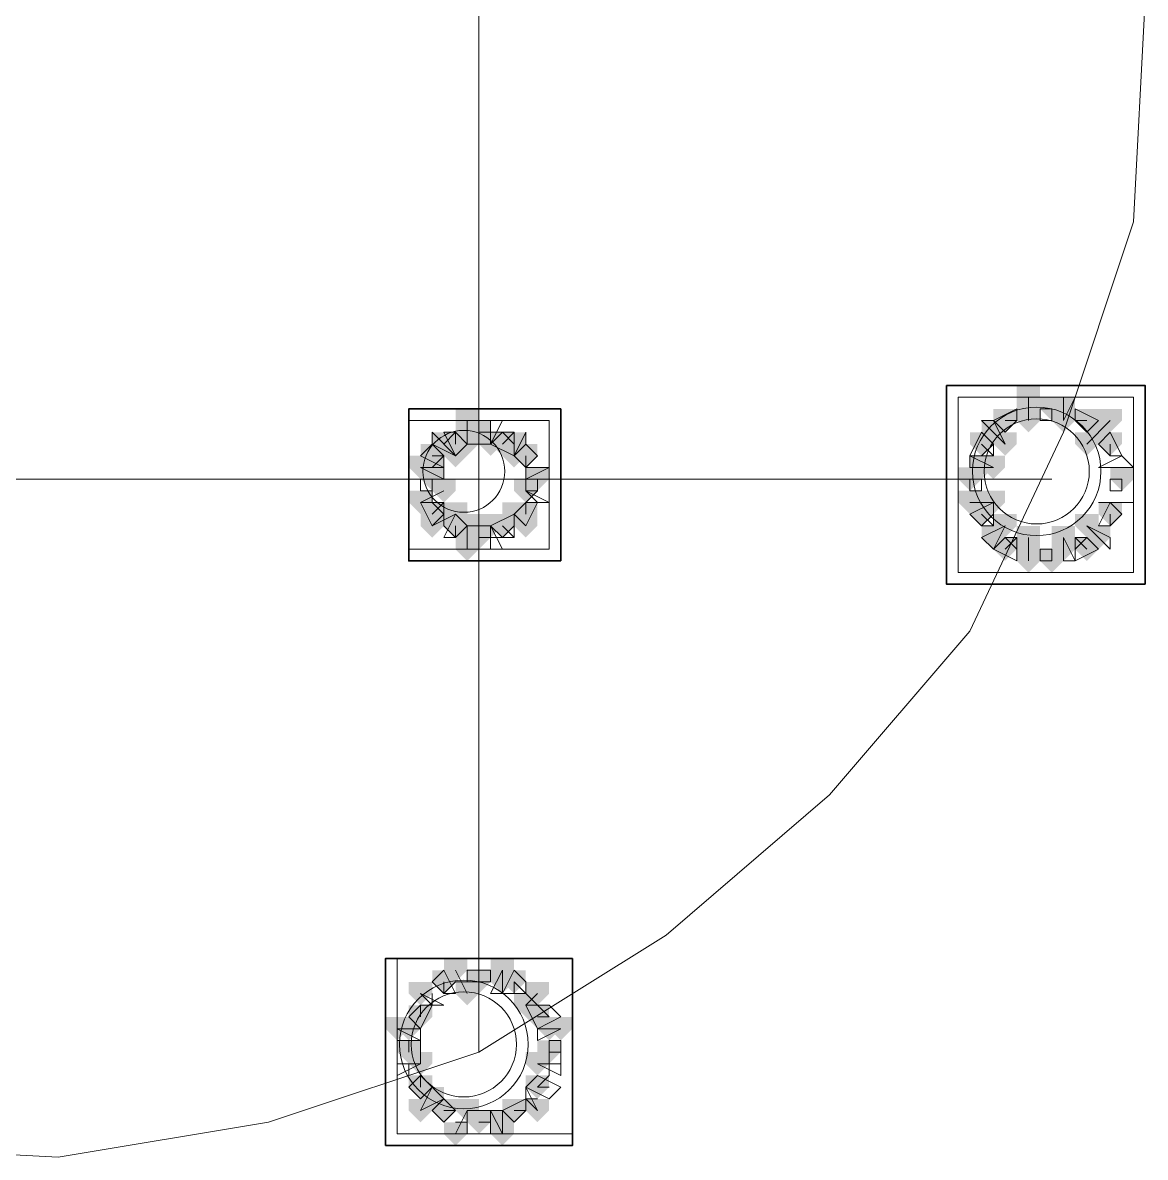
# Model space of a CAD drawing. Header units: millimetres. Extents: x 2315 to 4619, y 1334 to 1897.
# Drawn here: x 3430.14 to 3436.01, y 1548.66 to 1554.59 of the extents above; entities that cross this region are included whole.
import ezdxf

# ---------------------------------------------------------------- set-up
doc = ezdxf.new("R2010")
doc.units = ezdxf.units.MM
for name, color, linetype, true_color in [('PDF_10', 7, 'Continuous', 0x00b85c), ('PDF_AXIS', 7, 'Continuous', 0x00b85c), ('PDF_柱构件', 7, 'Continuous', 0x00b85c), ('PDF_转运站初步方案', 7, 'Continuous', 0x00b85c)]:
    doc.layers.add(name, color=color, linetype=linetype, true_color=true_color)
doc.layers.add('PDF_中心线层', color=1, linetype='Continuous')
doc.layers.add('PDF_粗实线层', color=7, linetype='Continuous')

msp = doc.modelspace()

# ---------------------------------------------------------------- hatches: boundary and pattern name
at = {"layer": 'PDF_10', "transparency": 33554559}
for points in [[(3435.5174, 1552.6298), (3435.4563, 1552.6298), (3435.4563, 1552.5687), (3435.5174, 1552.5076), (3435.5785, 1552.5687), (3435.5785, 1552.6298)], [(3435.5174, 1552.6298), (3435.4563, 1552.6298), (3435.4563, 1552.5687), (3435.5174, 1552.5076), (3435.5785, 1552.5687), (3435.5785, 1552.6298)], [(3435.2731, 1552.5687), (3435.212, 1552.5687), (3435.212, 1552.5076), (3435.2731, 1552.4466), (3435.3341, 1552.5076), (3435.3341, 1552.5687)], [(3435.2731, 1552.5687), (3435.212, 1552.5687), (3435.212, 1552.5076), (3435.2731, 1552.4466), (3435.3341, 1552.5076), (3435.3341, 1552.5687)], [(3435.7006, 1552.5687), (3435.6395, 1552.5687), (3435.6395, 1552.5076), (3435.7006, 1552.4466), (3435.7617, 1552.5076), (3435.7617, 1552.5687)], [(3435.7006, 1552.5687), (3435.6395, 1552.5687), (3435.6395, 1552.5076), (3435.7006, 1552.4466), (3435.7617, 1552.5076), (3435.7617, 1552.5687)], [(3432.5244, 1552.5076), (3432.4633, 1552.5076), (3432.4633, 1552.4466), (3432.5244, 1552.3855), (3432.5855, 1552.4466), (3432.5855, 1552.5076)], [(3432.5244, 1552.5076), (3432.4633, 1552.5076), (3432.4633, 1552.4466), (3432.5244, 1552.3855), (3432.5855, 1552.4466), (3432.5855, 1552.5076)], [(3432.5244, 1552.5076), (3432.4633, 1552.5076), (3432.4633, 1552.4466), (3432.5244, 1552.3855), (3432.5855, 1552.4466), (3432.5855, 1552.5076)], [(3432.4022, 1552.4466), (3432.3412, 1552.4466), (3432.3412, 1552.3855), (3432.4022, 1552.3244), (3432.4633, 1552.3855), (3432.4633, 1552.4466)], [(3432.4022, 1552.4466), (3432.3412, 1552.4466), (3432.3412, 1552.3855), (3432.4022, 1552.3244), (3432.4633, 1552.3855), (3432.4633, 1552.4466)], [(3432.6466, 1552.4466), (3432.5855, 1552.4466), (3432.5855, 1552.3855), (3432.6466, 1552.3244), (3432.7076, 1552.3855), (3432.7076, 1552.4466)], [(3432.6466, 1552.4466), (3432.5855, 1552.4466), (3432.5855, 1552.3855), (3432.6466, 1552.3244), (3432.7076, 1552.3855), (3432.7076, 1552.4466)], [(3435.1509, 1552.4466), (3435.0898, 1552.4466), (3435.0898, 1552.3855), (3435.1509, 1552.3244), (3435.212, 1552.3855), (3435.212, 1552.4466)], [(3435.1509, 1552.4466), (3435.0898, 1552.4466), (3435.0898, 1552.3855), (3435.1509, 1552.3244), (3435.212, 1552.3855), (3435.212, 1552.4466)], [(3435.8228, 1552.4466), (3435.7617, 1552.4466), (3435.7617, 1552.3855), (3435.8228, 1552.3244), (3435.8839, 1552.3855), (3435.8839, 1552.4466)], [(3435.8228, 1552.4466), (3435.7617, 1552.4466), (3435.7617, 1552.3855), (3435.8228, 1552.3244), (3435.8839, 1552.3855), (3435.8839, 1552.4466)], [(3432.2801, 1552.3855), (3432.219, 1552.3855), (3432.219, 1552.3244), (3432.2801, 1552.2633), (3432.3412, 1552.3244), (3432.3412, 1552.3855)], [(3432.2801, 1552.3855), (3432.219, 1552.3855), (3432.219, 1552.3244), (3432.2801, 1552.2633), (3432.3412, 1552.3244), (3432.3412, 1552.3855)], [(3432.7687, 1552.3855), (3432.7076, 1552.3855), (3432.7076, 1552.3244), (3432.7687, 1552.2633), (3432.8298, 1552.3244), (3432.8298, 1552.3855)], [(3432.7687, 1552.3855), (3432.7076, 1552.3855), (3432.7076, 1552.3244), (3432.7687, 1552.2633), (3432.8298, 1552.3244), (3432.8298, 1552.3855)], [(3432.7687, 1552.3855), (3432.7076, 1552.3855), (3432.7076, 1552.3244), (3432.7687, 1552.2633), (3432.8298, 1552.3244), (3432.8298, 1552.3855)], [(3432.2801, 1552.2633), (3432.219, 1552.2633), (3432.219, 1552.2022), (3432.2801, 1552.1412), (3432.3412, 1552.2022), (3432.3412, 1552.2633)], [(3432.2801, 1552.2633), (3432.219, 1552.2633), (3432.219, 1552.2022), (3432.2801, 1552.1412), (3432.3412, 1552.2022), (3432.3412, 1552.2633)], [(3432.8298, 1552.2633), (3432.7687, 1552.2633), (3432.7687, 1552.2022), (3432.8298, 1552.1412), (3432.8909, 1552.2022), (3432.8909, 1552.2633)], [(3432.8298, 1552.2633), (3432.7687, 1552.2633), (3432.7687, 1552.2022), (3432.8298, 1552.1412), (3432.8909, 1552.2022), (3432.8909, 1552.2633)], [(3435.0898, 1552.2633), (3435.0287, 1552.2633), (3435.0287, 1552.2022), (3435.0898, 1552.1412), (3435.1509, 1552.2022), (3435.1509, 1552.2633)], [(3435.0898, 1552.2633), (3435.0287, 1552.2633), (3435.0287, 1552.2022), (3435.0898, 1552.1412), (3435.1509, 1552.2022), (3435.1509, 1552.2633)], [(3435.8839, 1552.2633), (3435.8228, 1552.2633), (3435.8228, 1552.2022), (3435.8839, 1552.1412), (3435.9449, 1552.2022), (3435.9449, 1552.2633)], [(3435.8839, 1552.2633), (3435.8228, 1552.2633), (3435.8228, 1552.2022), (3435.8839, 1552.1412), (3435.9449, 1552.2022), (3435.9449, 1552.2633)], [(3432.2801, 1552.0801), (3432.219, 1552.0801), (3432.219, 1552.019), (3432.2801, 1551.9579), (3432.3412, 1552.019), (3432.3412, 1552.0801)], [(3432.2801, 1552.0801), (3432.219, 1552.0801), (3432.219, 1552.019), (3432.2801, 1551.9579), (3432.3412, 1552.019), (3432.3412, 1552.0801)], [(3432.7687, 1552.0801), (3432.7076, 1552.0801), (3432.7076, 1552.019), (3432.7687, 1551.9579), (3432.8298, 1552.019), (3432.8298, 1552.0801)], [(3432.7687, 1552.0801), (3432.7076, 1552.0801), (3432.7076, 1552.019), (3432.7687, 1551.9579), (3432.8298, 1552.019), (3432.8298, 1552.0801)], [(3435.1509, 1552.0801), (3435.0898, 1552.0801), (3435.0898, 1552.019), (3435.1509, 1551.9579), (3435.212, 1552.019), (3435.212, 1552.0801)], [(3435.1509, 1552.0801), (3435.0898, 1552.0801), (3435.0898, 1552.019), (3435.1509, 1551.9579), (3435.212, 1552.019), (3435.212, 1552.0801)], [(3435.8228, 1552.0801), (3435.7617, 1552.0801), (3435.7617, 1552.019), (3435.8228, 1551.9579), (3435.8839, 1552.019), (3435.8839, 1552.0801)], [(3435.8228, 1552.0801), (3435.7617, 1552.0801), (3435.7617, 1552.019), (3435.8228, 1551.9579), (3435.8839, 1552.019), (3435.8839, 1552.0801)], [(3432.4022, 1552.019), (3432.3412, 1552.019), (3432.3412, 1551.9579), (3432.4022, 1551.8968), (3432.4633, 1551.9579), (3432.4633, 1552.019)], [(3432.4022, 1552.019), (3432.3412, 1552.019), (3432.3412, 1551.9579), (3432.4022, 1551.8968), (3432.4633, 1551.9579), (3432.4633, 1552.019)], [(3432.6466, 1552.019), (3432.5855, 1552.019), (3432.5855, 1551.9579), (3432.6466, 1551.8968), (3432.7076, 1551.9579), (3432.7076, 1552.019)], [(3432.6466, 1552.019), (3432.5855, 1552.019), (3432.5855, 1551.9579), (3432.6466, 1551.8968), (3432.7076, 1551.9579), (3432.7076, 1552.019)], [(3432.5244, 1551.9579), (3432.4633, 1551.9579), (3432.4633, 1551.8968), (3432.5244, 1551.8357), (3432.5855, 1551.8968), (3432.5855, 1551.9579)], [(3432.5244, 1551.9579), (3432.4633, 1551.9579), (3432.4633, 1551.8968), (3432.5244, 1551.8357), (3432.5855, 1551.8968), (3432.5855, 1551.9579)], [(3432.5244, 1551.9579), (3432.4633, 1551.9579), (3432.4633, 1551.8968), (3432.5244, 1551.8357), (3432.5855, 1551.8968), (3432.5855, 1551.9579)], [(3435.2731, 1551.8968), (3435.212, 1551.8968), (3435.212, 1551.8357), (3435.2731, 1551.7747), (3435.3341, 1551.8357), (3435.3341, 1551.8968)], [(3435.2731, 1551.8968), (3435.212, 1551.8968), (3435.212, 1551.8357), (3435.2731, 1551.7747), (3435.3341, 1551.8357), (3435.3341, 1551.8968)], [(3435.7006, 1551.8968), (3435.6395, 1551.8968), (3435.6395, 1551.8357), (3435.7006, 1551.7747), (3435.7617, 1551.8357), (3435.7617, 1551.8968)], [(3435.7006, 1551.8968), (3435.6395, 1551.8968), (3435.6395, 1551.8357), (3435.7006, 1551.7747), (3435.7617, 1551.8357), (3435.7617, 1551.8968)], [(3435.5174, 1551.8357), (3435.4563, 1551.8357), (3435.4563, 1551.7747), (3435.5174, 1551.7136), (3435.5785, 1551.7747), (3435.5785, 1551.8357)], [(3435.5174, 1551.8357), (3435.4563, 1551.8357), (3435.4563, 1551.7747), (3435.5174, 1551.7136), (3435.5785, 1551.7747), (3435.5785, 1551.8357)], [(3432.3412, 1549.6368), (3432.2801, 1549.6368), (3432.2801, 1549.5757), (3432.3412, 1549.5147), (3432.4022, 1549.5757), (3432.4022, 1549.6368)], [(3432.3412, 1549.6368), (3432.2801, 1549.6368), (3432.2801, 1549.5757), (3432.3412, 1549.5147), (3432.4022, 1549.5757), (3432.4022, 1549.6368)], [(3432.5244, 1549.6368), (3432.4633, 1549.6368), (3432.4633, 1549.5757), (3432.5244, 1549.5147), (3432.5855, 1549.5757), (3432.5855, 1549.6368)], [(3432.5244, 1549.6368), (3432.4633, 1549.6368), (3432.4633, 1549.5757), (3432.5244, 1549.5147), (3432.5855, 1549.5757), (3432.5855, 1549.6368)], [(3432.7076, 1549.6368), (3432.6466, 1549.6368), (3432.6466, 1549.5757), (3432.7076, 1549.5147), (3432.7687, 1549.5757), (3432.7687, 1549.6368)], [(3432.7076, 1549.6368), (3432.6466, 1549.6368), (3432.6466, 1549.5757), (3432.7076, 1549.5147), (3432.7687, 1549.5757), (3432.7687, 1549.6368)], [(3432.219, 1549.4536), (3432.1579, 1549.4536), (3432.1579, 1549.3925), (3432.219, 1549.3314), (3432.2801, 1549.3925), (3432.2801, 1549.4536)], [(3432.219, 1549.4536), (3432.1579, 1549.4536), (3432.1579, 1549.3925), (3432.219, 1549.3314), (3432.2801, 1549.3925), (3432.2801, 1549.4536)], [(3432.219, 1549.4536), (3432.1579, 1549.4536), (3432.1579, 1549.3925), (3432.219, 1549.3314), (3432.2801, 1549.3925), (3432.2801, 1549.4536)], [(3432.8298, 1549.4536), (3432.7687, 1549.4536), (3432.7687, 1549.3925), (3432.8298, 1549.3314), (3432.8909, 1549.3925), (3432.8909, 1549.4536)], [(3432.8298, 1549.4536), (3432.7687, 1549.4536), (3432.7687, 1549.3925), (3432.8298, 1549.3314), (3432.8909, 1549.3925), (3432.8909, 1549.4536)], [(3432.1579, 1549.2703), (3432.0968, 1549.2703), (3432.0968, 1549.2093), (3432.1579, 1549.1482), (3432.219, 1549.2093), (3432.219, 1549.2703)], [(3432.1579, 1549.2703), (3432.0968, 1549.2703), (3432.0968, 1549.2093), (3432.1579, 1549.1482), (3432.219, 1549.2093), (3432.219, 1549.2703)], [(3432.1579, 1549.2703), (3432.0968, 1549.2703), (3432.0968, 1549.2093), (3432.1579, 1549.1482), (3432.219, 1549.2093), (3432.219, 1549.2703)], [(3432.8909, 1549.2703), (3432.8298, 1549.2703), (3432.8298, 1549.2093), (3432.8909, 1549.1482), (3432.952, 1549.2093), (3432.952, 1549.2703)], [(3432.8909, 1549.2703), (3432.8298, 1549.2703), (3432.8298, 1549.2093), (3432.8909, 1549.1482), (3432.952, 1549.2093), (3432.952, 1549.2703)], [(3432.219, 1549.0871), (3432.1579, 1549.0871), (3432.1579, 1549.026), (3432.219, 1548.9649), (3432.2801, 1549.026), (3432.2801, 1549.0871)], [(3432.219, 1549.0871), (3432.1579, 1549.0871), (3432.1579, 1549.026), (3432.219, 1548.9649), (3432.2801, 1549.026), (3432.2801, 1549.0871)], [(3432.219, 1549.0871), (3432.1579, 1549.0871), (3432.1579, 1549.026), (3432.219, 1548.9649), (3432.2801, 1549.026), (3432.2801, 1549.0871)], [(3432.8298, 1549.0871), (3432.7687, 1549.0871), (3432.7687, 1549.026), (3432.8298, 1548.9649), (3432.8909, 1549.026), (3432.8909, 1549.0871)], [(3432.8298, 1549.0871), (3432.7687, 1549.0871), (3432.7687, 1549.026), (3432.8298, 1548.9649), (3432.8909, 1549.026), (3432.8909, 1549.0871)], [(3432.3412, 1548.9649), (3432.2801, 1548.9649), (3432.2801, 1548.9039), (3432.3412, 1548.8428), (3432.4022, 1548.9039), (3432.4022, 1548.9649)], [(3432.3412, 1548.9649), (3432.2801, 1548.9649), (3432.2801, 1548.9039), (3432.3412, 1548.8428), (3432.4022, 1548.9039), (3432.4022, 1548.9649)], [(3432.3412, 1548.9649), (3432.2801, 1548.9649), (3432.2801, 1548.9039), (3432.3412, 1548.8428), (3432.4022, 1548.9039), (3432.4022, 1548.9649)], [(3432.7076, 1548.9649), (3432.6466, 1548.9649), (3432.6466, 1548.9039), (3432.7076, 1548.8428), (3432.7687, 1548.9039), (3432.7687, 1548.9649)], [(3432.7076, 1548.9649), (3432.6466, 1548.9649), (3432.6466, 1548.9039), (3432.7076, 1548.8428), (3432.7687, 1548.9039), (3432.7687, 1548.9649)], [(3432.7076, 1548.9649), (3432.6466, 1548.9649), (3432.6466, 1548.9039), (3432.7076, 1548.8428), (3432.7687, 1548.9039), (3432.7687, 1548.9649)], [(3432.5244, 1548.9039), (3432.4633, 1548.9039), (3432.4633, 1548.8428), (3432.5244, 1548.7817), (3432.5855, 1548.8428), (3432.5855, 1548.9039)], [(3432.5244, 1548.9039), (3432.4633, 1548.9039), (3432.4633, 1548.8428), (3432.5244, 1548.7817), (3432.5855, 1548.8428), (3432.5855, 1548.9039)], [(3432.5244, 1548.9039), (3432.4633, 1548.9039), (3432.4633, 1548.8428), (3432.5244, 1548.7817), (3432.5855, 1548.8428), (3432.5855, 1548.9039)]]:
    msp.add_hatch(color=256, dxfattribs=at).paths.add_polyline_path(points)
at = {"layer": 'PDF_柱构件', "transparency": 33554559}
for points in [[(3435.3952, 1552.6909), (3435.3341, 1552.6909), (3435.3341, 1552.6298), (3435.3952, 1552.5687), (3435.4563, 1552.6298), (3435.4563, 1552.6909)], [(3435.3952, 1552.6298), (3435.3341, 1552.6298), (3435.3341, 1552.5687), (3435.3952, 1552.5076), (3435.4563, 1552.5687), (3435.4563, 1552.6298)], [(3435.5785, 1552.6298), (3435.5174, 1552.6298), (3435.5174, 1552.5687), (3435.5785, 1552.5076), (3435.6395, 1552.5687), (3435.6395, 1552.6298)], [(3432.4633, 1552.5687), (3432.4022, 1552.5687), (3432.4022, 1552.5076), (3432.4633, 1552.4466), (3432.5244, 1552.5076), (3432.5244, 1552.5687)], [(3435.3952, 1552.5687), (3435.3341, 1552.5687), (3435.3341, 1552.5076), (3435.3952, 1552.4466), (3435.4563, 1552.5076), (3435.4563, 1552.5687)], [(3435.5785, 1552.5687), (3435.5174, 1552.5687), (3435.5174, 1552.5076), (3435.5785, 1552.4466), (3435.6395, 1552.5076), (3435.6395, 1552.5687)], [(3435.8228, 1552.5687), (3435.7617, 1552.5687), (3435.7617, 1552.5076), (3435.8228, 1552.4466), (3435.8839, 1552.5076), (3435.8839, 1552.5687)], [(3432.4633, 1552.5076), (3432.4022, 1552.5076), (3432.4022, 1552.4466), (3432.4633, 1552.3855), (3432.5244, 1552.4466), (3432.5244, 1552.5076)], [(3435.212, 1552.5076), (3435.1509, 1552.5076), (3435.1509, 1552.4466), (3435.212, 1552.3855), (3435.2731, 1552.4466), (3435.2731, 1552.5076)], [(3435.7617, 1552.5076), (3435.7006, 1552.5076), (3435.7006, 1552.4466), (3435.7617, 1552.3855), (3435.8228, 1552.4466), (3435.8228, 1552.5076)], [(3432.3412, 1552.4466), (3432.2801, 1552.4466), (3432.2801, 1552.3855), (3432.3412, 1552.3244), (3432.4022, 1552.3855), (3432.4022, 1552.4466)], [(3432.4633, 1552.4466), (3432.4022, 1552.4466), (3432.4022, 1552.3855), (3432.4633, 1552.3244), (3432.5244, 1552.3855), (3432.5244, 1552.4466)], [(3432.5855, 1552.4466), (3432.5244, 1552.4466), (3432.5244, 1552.3855), (3432.5855, 1552.3244), (3432.6466, 1552.3855), (3432.6466, 1552.4466)], [(3432.7076, 1552.4466), (3432.6466, 1552.4466), (3432.6466, 1552.3855), (3432.7076, 1552.3244), (3432.7687, 1552.3855), (3432.7687, 1552.4466)], [(3435.2731, 1552.4466), (3435.212, 1552.4466), (3435.212, 1552.3855), (3435.2731, 1552.3244), (3435.3341, 1552.3855), (3435.3341, 1552.4466)], [(3435.7006, 1552.4466), (3435.6395, 1552.4466), (3435.6395, 1552.3855), (3435.7006, 1552.3244), (3435.7617, 1552.3855), (3435.7617, 1552.4466)], [(3432.4022, 1552.3855), (3432.3412, 1552.3855), (3432.3412, 1552.3244), (3432.4022, 1552.2633), (3432.4633, 1552.3244), (3432.4633, 1552.3855)], [(3432.7076, 1552.3855), (3432.6466, 1552.3855), (3432.6466, 1552.3244), (3432.7076, 1552.2633), (3432.7687, 1552.3244), (3432.7687, 1552.3855)], [(3432.219, 1552.3244), (3432.1579, 1552.3244), (3432.1579, 1552.2633), (3432.219, 1552.2022), (3432.2801, 1552.2633), (3432.2801, 1552.3244)], [(3432.2801, 1552.3244), (3432.219, 1552.3244), (3432.219, 1552.2633), (3432.2801, 1552.2022), (3432.3412, 1552.2633), (3432.3412, 1552.3244)], [(3435.1509, 1552.3244), (3435.0898, 1552.3244), (3435.0898, 1552.2633), (3435.1509, 1552.2022), (3435.212, 1552.2633), (3435.212, 1552.3244)], [(3435.212, 1552.3244), (3435.1509, 1552.3244), (3435.1509, 1552.2633), (3435.212, 1552.2022), (3435.2731, 1552.2633), (3435.2731, 1552.3244)], [(3432.3412, 1552.2022), (3432.2801, 1552.2022), (3432.2801, 1552.1412), (3432.3412, 1552.0801), (3432.4022, 1552.1412), (3432.4022, 1552.2022)], [(3432.7687, 1552.2022), (3432.7076, 1552.2022), (3432.7076, 1552.1412), (3432.7687, 1552.0801), (3432.8298, 1552.1412), (3432.8298, 1552.2022)], [(3432.219, 1552.1412), (3432.1579, 1552.1412), (3432.1579, 1552.0801), (3432.219, 1552.019), (3432.2801, 1552.0801), (3432.2801, 1552.1412)], [(3435.0898, 1552.1412), (3435.0287, 1552.1412), (3435.0287, 1552.0801), (3435.0898, 1552.019), (3435.1509, 1552.0801), (3435.1509, 1552.1412)], [(3435.1509, 1552.1412), (3435.0898, 1552.1412), (3435.0898, 1552.0801), (3435.1509, 1552.019), (3435.212, 1552.0801), (3435.212, 1552.1412)], [(3435.212, 1552.1412), (3435.1509, 1552.1412), (3435.1509, 1552.0801), (3435.212, 1552.019), (3435.2731, 1552.0801), (3435.2731, 1552.1412)], [(3432.4022, 1552.0801), (3432.3412, 1552.0801), (3432.3412, 1552.019), (3432.4022, 1551.9579), (3432.4633, 1552.019), (3432.4633, 1552.0801)], [(3432.7076, 1552.0801), (3432.6466, 1552.0801), (3432.6466, 1552.019), (3432.7076, 1551.9579), (3432.7687, 1552.019), (3432.7687, 1552.0801)], [(3432.2801, 1552.019), (3432.219, 1552.019), (3432.219, 1551.9579), (3432.2801, 1551.8968), (3432.3412, 1551.9579), (3432.3412, 1552.019)], [(3432.4633, 1552.019), (3432.4022, 1552.019), (3432.4022, 1551.9579), (3432.4633, 1551.8968), (3432.5244, 1551.9579), (3432.5244, 1552.019)], [(3432.5855, 1552.019), (3432.5244, 1552.019), (3432.5244, 1551.9579), (3432.5855, 1551.8968), (3432.6466, 1551.9579), (3432.6466, 1552.019)], [(3432.7687, 1552.019), (3432.7076, 1552.019), (3432.7076, 1551.9579), (3432.7687, 1551.8968), (3432.8298, 1551.9579), (3432.8298, 1552.019)], [(3435.2731, 1552.019), (3435.212, 1552.019), (3435.212, 1551.9579), (3435.2731, 1551.8968), (3435.3341, 1551.9579), (3435.3341, 1552.019)], [(3435.7006, 1552.019), (3435.6395, 1552.019), (3435.6395, 1551.9579), (3435.7006, 1551.8968), (3435.7617, 1551.9579), (3435.7617, 1552.019)], [(3432.4633, 1551.9579), (3432.4022, 1551.9579), (3432.4022, 1551.8968), (3432.4633, 1551.8357), (3432.5244, 1551.8968), (3432.5244, 1551.9579)], [(3435.212, 1551.9579), (3435.1509, 1551.9579), (3435.1509, 1551.8968), (3435.212, 1551.8357), (3435.2731, 1551.8968), (3435.2731, 1551.9579)], [(3435.3952, 1551.9579), (3435.3341, 1551.9579), (3435.3341, 1551.8968), (3435.3952, 1551.8357), (3435.4563, 1551.8968), (3435.4563, 1551.9579)], [(3435.5785, 1551.9579), (3435.5174, 1551.9579), (3435.5174, 1551.8968), (3435.5785, 1551.8357), (3435.6395, 1551.8968), (3435.6395, 1551.9579)], [(3435.7617, 1551.9579), (3435.7006, 1551.9579), (3435.7006, 1551.8968), (3435.7617, 1551.8357), (3435.8228, 1551.8968), (3435.8228, 1551.9579)], [(3432.4633, 1551.8968), (3432.4022, 1551.8968), (3432.4022, 1551.8357), (3432.4633, 1551.7747), (3432.5244, 1551.8357), (3432.5244, 1551.8968)], [(3435.3952, 1551.8968), (3435.3341, 1551.8968), (3435.3341, 1551.8357), (3435.3952, 1551.7747), (3435.4563, 1551.8357), (3435.4563, 1551.8968)], [(3435.5785, 1551.8968), (3435.5174, 1551.8968), (3435.5174, 1551.8357), (3435.5785, 1551.7747), (3435.6395, 1551.8357), (3435.6395, 1551.8968)], [(3435.3952, 1551.8357), (3435.3341, 1551.8357), (3435.3341, 1551.7747), (3435.3952, 1551.7136), (3435.4563, 1551.7747), (3435.4563, 1551.8357)], [(3432.4022, 1549.6979), (3432.3412, 1549.6979), (3432.3412, 1549.6368), (3432.4022, 1549.5757), (3432.4633, 1549.6368), (3432.4633, 1549.6979)], [(3432.6466, 1549.6979), (3432.5855, 1549.6979), (3432.5855, 1549.6368), (3432.6466, 1549.5757), (3432.7076, 1549.6368), (3432.7076, 1549.6979)], [(3432.6466, 1549.6368), (3432.5855, 1549.6368), (3432.5855, 1549.5757), (3432.6466, 1549.5147), (3432.7076, 1549.5757), (3432.7076, 1549.6368)], [(3432.219, 1549.5757), (3432.1579, 1549.5757), (3432.1579, 1549.5147), (3432.219, 1549.4536), (3432.2801, 1549.5147), (3432.2801, 1549.5757)], [(3432.4633, 1549.5757), (3432.4022, 1549.5757), (3432.4022, 1549.5147), (3432.4633, 1549.4536), (3432.5244, 1549.5147), (3432.5244, 1549.5757)], [(3432.8298, 1549.5757), (3432.7687, 1549.5757), (3432.7687, 1549.5147), (3432.8298, 1549.4536), (3432.8909, 1549.5147), (3432.8909, 1549.5757)], [(3432.7687, 1549.5147), (3432.7076, 1549.5147), (3432.7076, 1549.4536), (3432.7687, 1549.3925), (3432.8298, 1549.4536), (3432.8298, 1549.5147)], [(3432.0968, 1549.3925), (3432.0358, 1549.3925), (3432.0358, 1549.3314), (3432.0968, 1549.2703), (3432.1579, 1549.3314), (3432.1579, 1549.3925)], [(3432.1579, 1549.3925), (3432.0968, 1549.3925), (3432.0968, 1549.3314), (3432.1579, 1549.2703), (3432.219, 1549.3314), (3432.219, 1549.3925)], [(3432.8909, 1549.3925), (3432.8298, 1549.3925), (3432.8298, 1549.3314), (3432.8909, 1549.2703), (3432.952, 1549.3314), (3432.952, 1549.3925)], [(3432.952, 1549.3925), (3432.8909, 1549.3925), (3432.8909, 1549.3314), (3432.952, 1549.2703), (3433.0131, 1549.3314), (3433.0131, 1549.3925)], [(3432.219, 1549.2093), (3432.1579, 1549.2093), (3432.1579, 1549.1482), (3432.219, 1549.0871), (3432.2801, 1549.1482), (3432.2801, 1549.2093)], [(3432.8298, 1549.2093), (3432.7687, 1549.2093), (3432.7687, 1549.1482), (3432.8298, 1549.0871), (3432.8909, 1549.1482), (3432.8909, 1549.2093)], [(3432.2801, 1549.026), (3432.219, 1549.026), (3432.219, 1548.9649), (3432.2801, 1548.9039), (3432.3412, 1548.9649), (3432.3412, 1549.026)], [(3432.219, 1548.9649), (3432.1579, 1548.9649), (3432.1579, 1548.9039), (3432.219, 1548.8428), (3432.2801, 1548.9039), (3432.2801, 1548.9649)], [(3432.4633, 1548.9649), (3432.4022, 1548.9649), (3432.4022, 1548.9039), (3432.4633, 1548.8428), (3432.5244, 1548.9039), (3432.5244, 1548.9649)], [(3432.8298, 1548.9649), (3432.7687, 1548.9649), (3432.7687, 1548.9039), (3432.8298, 1548.8428), (3432.8909, 1548.9039), (3432.8909, 1548.9649)], [(3432.6466, 1548.9039), (3432.5855, 1548.9039), (3432.5855, 1548.8428), (3432.6466, 1548.7817), (3432.7076, 1548.8428), (3432.7076, 1548.9039)], [(3432.4022, 1548.8428), (3432.3412, 1548.8428), (3432.3412, 1548.7817), (3432.4022, 1548.7206), (3432.4633, 1548.7817), (3432.4633, 1548.8428)], [(3432.6466, 1548.8428), (3432.5855, 1548.8428), (3432.5855, 1548.7817), (3432.6466, 1548.7206), (3432.7076, 1548.7817), (3432.7076, 1548.8428)]]:
    msp.add_hatch(color=256, dxfattribs=at).paths.add_polyline_path(points)
at = {"layer": 'PDF_转运站初步方案', "transparency": 33554559}
for points in [[(3435.5174, 1552.6298), (3435.4563, 1552.6298), (3435.4563, 1552.5687), (3435.5174, 1552.5076), (3435.5785, 1552.5687), (3435.5785, 1552.6298)], [(3435.5174, 1552.6298), (3435.4563, 1552.6298), (3435.4563, 1552.5687), (3435.5174, 1552.5076), (3435.5785, 1552.5687), (3435.5785, 1552.6298)], [(3435.2731, 1552.5687), (3435.212, 1552.5687), (3435.212, 1552.5076), (3435.2731, 1552.4466), (3435.3341, 1552.5076), (3435.3341, 1552.5687)], [(3435.2731, 1552.5687), (3435.212, 1552.5687), (3435.212, 1552.5076), (3435.2731, 1552.4466), (3435.3341, 1552.5076), (3435.3341, 1552.5687)], [(3435.7006, 1552.5687), (3435.6395, 1552.5687), (3435.6395, 1552.5076), (3435.7006, 1552.4466), (3435.7617, 1552.5076), (3435.7617, 1552.5687)], [(3435.7006, 1552.5687), (3435.6395, 1552.5687), (3435.6395, 1552.5076), (3435.7006, 1552.4466), (3435.7617, 1552.5076), (3435.7617, 1552.5687)], [(3432.5244, 1552.5076), (3432.4633, 1552.5076), (3432.4633, 1552.4466), (3432.5244, 1552.3855), (3432.5855, 1552.4466), (3432.5855, 1552.5076)], [(3432.5244, 1552.5076), (3432.4633, 1552.5076), (3432.4633, 1552.4466), (3432.5244, 1552.3855), (3432.5855, 1552.4466), (3432.5855, 1552.5076)], [(3432.4022, 1552.4466), (3432.3412, 1552.4466), (3432.3412, 1552.3855), (3432.4022, 1552.3244), (3432.4633, 1552.3855), (3432.4633, 1552.4466)], [(3432.4022, 1552.4466), (3432.3412, 1552.4466), (3432.3412, 1552.3855), (3432.4022, 1552.3244), (3432.4633, 1552.3855), (3432.4633, 1552.4466)], [(3432.6466, 1552.4466), (3432.5855, 1552.4466), (3432.5855, 1552.3855), (3432.6466, 1552.3244), (3432.7076, 1552.3855), (3432.7076, 1552.4466)], [(3432.6466, 1552.4466), (3432.5855, 1552.4466), (3432.5855, 1552.3855), (3432.6466, 1552.3244), (3432.7076, 1552.3855), (3432.7076, 1552.4466)], [(3435.1509, 1552.4466), (3435.0898, 1552.4466), (3435.0898, 1552.3855), (3435.1509, 1552.3244), (3435.212, 1552.3855), (3435.212, 1552.4466)], [(3435.1509, 1552.4466), (3435.0898, 1552.4466), (3435.0898, 1552.3855), (3435.1509, 1552.3244), (3435.212, 1552.3855), (3435.212, 1552.4466)], [(3435.8228, 1552.4466), (3435.7617, 1552.4466), (3435.7617, 1552.3855), (3435.8228, 1552.3244), (3435.8839, 1552.3855), (3435.8839, 1552.4466)], [(3435.8228, 1552.4466), (3435.7617, 1552.4466), (3435.7617, 1552.3855), (3435.8228, 1552.3244), (3435.8839, 1552.3855), (3435.8839, 1552.4466)], [(3432.2801, 1552.3855), (3432.219, 1552.3855), (3432.219, 1552.3244), (3432.2801, 1552.2633), (3432.3412, 1552.3244), (3432.3412, 1552.3855)], [(3432.2801, 1552.3855), (3432.219, 1552.3855), (3432.219, 1552.3244), (3432.2801, 1552.2633), (3432.3412, 1552.3244), (3432.3412, 1552.3855)], [(3432.7687, 1552.3855), (3432.7076, 1552.3855), (3432.7076, 1552.3244), (3432.7687, 1552.2633), (3432.8298, 1552.3244), (3432.8298, 1552.3855)], [(3432.7687, 1552.3855), (3432.7076, 1552.3855), (3432.7076, 1552.3244), (3432.7687, 1552.2633), (3432.8298, 1552.3244), (3432.8298, 1552.3855)], [(3432.2801, 1552.2633), (3432.219, 1552.2633), (3432.219, 1552.2022), (3432.2801, 1552.1412), (3432.3412, 1552.2022), (3432.3412, 1552.2633)], [(3432.2801, 1552.2633), (3432.219, 1552.2633), (3432.219, 1552.2022), (3432.2801, 1552.1412), (3432.3412, 1552.2022), (3432.3412, 1552.2633)], [(3432.8298, 1552.2633), (3432.7687, 1552.2633), (3432.7687, 1552.2022), (3432.8298, 1552.1412), (3432.8909, 1552.2022), (3432.8909, 1552.2633)], [(3432.8298, 1552.2633), (3432.7687, 1552.2633), (3432.7687, 1552.2022), (3432.8298, 1552.1412), (3432.8909, 1552.2022), (3432.8909, 1552.2633)], [(3435.0898, 1552.2633), (3435.0287, 1552.2633), (3435.0287, 1552.2022), (3435.0898, 1552.1412), (3435.1509, 1552.2022), (3435.1509, 1552.2633)], [(3435.0898, 1552.2633), (3435.0287, 1552.2633), (3435.0287, 1552.2022), (3435.0898, 1552.1412), (3435.1509, 1552.2022), (3435.1509, 1552.2633)], [(3435.8839, 1552.2633), (3435.8228, 1552.2633), (3435.8228, 1552.2022), (3435.8839, 1552.1412), (3435.9449, 1552.2022), (3435.9449, 1552.2633)], [(3435.8839, 1552.2633), (3435.8228, 1552.2633), (3435.8228, 1552.2022), (3435.8839, 1552.1412), (3435.9449, 1552.2022), (3435.9449, 1552.2633)], [(3432.2801, 1552.0801), (3432.219, 1552.0801), (3432.219, 1552.019), (3432.2801, 1551.9579), (3432.3412, 1552.019), (3432.3412, 1552.0801)], [(3432.2801, 1552.0801), (3432.219, 1552.0801), (3432.219, 1552.019), (3432.2801, 1551.9579), (3432.3412, 1552.019), (3432.3412, 1552.0801)], [(3432.7687, 1552.0801), (3432.7076, 1552.0801), (3432.7076, 1552.019), (3432.7687, 1551.9579), (3432.8298, 1552.019), (3432.8298, 1552.0801)], [(3432.7687, 1552.0801), (3432.7076, 1552.0801), (3432.7076, 1552.019), (3432.7687, 1551.9579), (3432.8298, 1552.019), (3432.8298, 1552.0801)], [(3435.1509, 1552.0801), (3435.0898, 1552.0801), (3435.0898, 1552.019), (3435.1509, 1551.9579), (3435.212, 1552.019), (3435.212, 1552.0801)], [(3435.1509, 1552.0801), (3435.0898, 1552.0801), (3435.0898, 1552.019), (3435.1509, 1551.9579), (3435.212, 1552.019), (3435.212, 1552.0801)], [(3435.8228, 1552.0801), (3435.7617, 1552.0801), (3435.7617, 1552.019), (3435.8228, 1551.9579), (3435.8839, 1552.019), (3435.8839, 1552.0801)], [(3435.8228, 1552.0801), (3435.7617, 1552.0801), (3435.7617, 1552.019), (3435.8228, 1551.9579), (3435.8839, 1552.019), (3435.8839, 1552.0801)], [(3432.4022, 1552.019), (3432.3412, 1552.019), (3432.3412, 1551.9579), (3432.4022, 1551.8968), (3432.4633, 1551.9579), (3432.4633, 1552.019)], [(3432.4022, 1552.019), (3432.3412, 1552.019), (3432.3412, 1551.9579), (3432.4022, 1551.8968), (3432.4633, 1551.9579), (3432.4633, 1552.019)], [(3432.6466, 1552.019), (3432.5855, 1552.019), (3432.5855, 1551.9579), (3432.6466, 1551.8968), (3432.7076, 1551.9579), (3432.7076, 1552.019)], [(3432.6466, 1552.019), (3432.5855, 1552.019), (3432.5855, 1551.9579), (3432.6466, 1551.8968), (3432.7076, 1551.9579), (3432.7076, 1552.019)], [(3432.5244, 1551.9579), (3432.4633, 1551.9579), (3432.4633, 1551.8968), (3432.5244, 1551.8357), (3432.5855, 1551.8968), (3432.5855, 1551.9579)], [(3432.5244, 1551.9579), (3432.4633, 1551.9579), (3432.4633, 1551.8968), (3432.5244, 1551.8357), (3432.5855, 1551.8968), (3432.5855, 1551.9579)], [(3435.2731, 1551.8968), (3435.212, 1551.8968), (3435.212, 1551.8357), (3435.2731, 1551.7747), (3435.3341, 1551.8357), (3435.3341, 1551.8968)], [(3435.2731, 1551.8968), (3435.212, 1551.8968), (3435.212, 1551.8357), (3435.2731, 1551.7747), (3435.3341, 1551.8357), (3435.3341, 1551.8968)], [(3435.7006, 1551.8968), (3435.6395, 1551.8968), (3435.6395, 1551.8357), (3435.7006, 1551.7747), (3435.7617, 1551.8357), (3435.7617, 1551.8968)], [(3435.7006, 1551.8968), (3435.6395, 1551.8968), (3435.6395, 1551.8357), (3435.7006, 1551.7747), (3435.7617, 1551.8357), (3435.7617, 1551.8968)], [(3435.5174, 1551.8357), (3435.4563, 1551.8357), (3435.4563, 1551.7747), (3435.5174, 1551.7136), (3435.5785, 1551.7747), (3435.5785, 1551.8357)], [(3435.5174, 1551.8357), (3435.4563, 1551.8357), (3435.4563, 1551.7747), (3435.5174, 1551.7136), (3435.5785, 1551.7747), (3435.5785, 1551.8357)], [(3432.3412, 1549.6368), (3432.2801, 1549.6368), (3432.2801, 1549.5757), (3432.3412, 1549.5147), (3432.4022, 1549.5757), (3432.4022, 1549.6368)], [(3432.3412, 1549.6368), (3432.2801, 1549.6368), (3432.2801, 1549.5757), (3432.3412, 1549.5147), (3432.4022, 1549.5757), (3432.4022, 1549.6368)], [(3432.5244, 1549.6368), (3432.4633, 1549.6368), (3432.4633, 1549.5757), (3432.5244, 1549.5147), (3432.5855, 1549.5757), (3432.5855, 1549.6368)], [(3432.5244, 1549.6368), (3432.4633, 1549.6368), (3432.4633, 1549.5757), (3432.5244, 1549.5147), (3432.5855, 1549.5757), (3432.5855, 1549.6368)], [(3432.7076, 1549.6368), (3432.6466, 1549.6368), (3432.6466, 1549.5757), (3432.7076, 1549.5147), (3432.7687, 1549.5757), (3432.7687, 1549.6368)], [(3432.7076, 1549.6368), (3432.6466, 1549.6368), (3432.6466, 1549.5757), (3432.7076, 1549.5147), (3432.7687, 1549.5757), (3432.7687, 1549.6368)], [(3432.219, 1549.4536), (3432.1579, 1549.4536), (3432.1579, 1549.3925), (3432.219, 1549.3314), (3432.2801, 1549.3925), (3432.2801, 1549.4536)], [(3432.219, 1549.4536), (3432.1579, 1549.4536), (3432.1579, 1549.3925), (3432.219, 1549.3314), (3432.2801, 1549.3925), (3432.2801, 1549.4536)], [(3432.8298, 1549.4536), (3432.7687, 1549.4536), (3432.7687, 1549.3925), (3432.8298, 1549.3314), (3432.8909, 1549.3925), (3432.8909, 1549.4536)], [(3432.8298, 1549.4536), (3432.7687, 1549.4536), (3432.7687, 1549.3925), (3432.8298, 1549.3314), (3432.8909, 1549.3925), (3432.8909, 1549.4536)], [(3432.1579, 1549.2703), (3432.0968, 1549.2703), (3432.0968, 1549.2093), (3432.1579, 1549.1482), (3432.219, 1549.2093), (3432.219, 1549.2703)], [(3432.1579, 1549.2703), (3432.0968, 1549.2703), (3432.0968, 1549.2093), (3432.1579, 1549.1482), (3432.219, 1549.2093), (3432.219, 1549.2703)], [(3432.8909, 1549.2703), (3432.8298, 1549.2703), (3432.8298, 1549.2093), (3432.8909, 1549.1482), (3432.952, 1549.2093), (3432.952, 1549.2703)], [(3432.8909, 1549.2703), (3432.8298, 1549.2703), (3432.8298, 1549.2093), (3432.8909, 1549.1482), (3432.952, 1549.2093), (3432.952, 1549.2703)], [(3432.219, 1549.0871), (3432.1579, 1549.0871), (3432.1579, 1549.026), (3432.219, 1548.9649), (3432.2801, 1549.026), (3432.2801, 1549.0871)], [(3432.219, 1549.0871), (3432.1579, 1549.0871), (3432.1579, 1549.026), (3432.219, 1548.9649), (3432.2801, 1549.026), (3432.2801, 1549.0871)], [(3432.8298, 1549.0871), (3432.7687, 1549.0871), (3432.7687, 1549.026), (3432.8298, 1548.9649), (3432.8909, 1549.026), (3432.8909, 1549.0871)], [(3432.8298, 1549.0871), (3432.7687, 1549.0871), (3432.7687, 1549.026), (3432.8298, 1548.9649), (3432.8909, 1549.026), (3432.8909, 1549.0871)], [(3432.3412, 1548.9649), (3432.2801, 1548.9649), (3432.2801, 1548.9039), (3432.3412, 1548.8428), (3432.4022, 1548.9039), (3432.4022, 1548.9649)], [(3432.3412, 1548.9649), (3432.2801, 1548.9649), (3432.2801, 1548.9039), (3432.3412, 1548.8428), (3432.4022, 1548.9039), (3432.4022, 1548.9649)], [(3432.7076, 1548.9649), (3432.6466, 1548.9649), (3432.6466, 1548.9039), (3432.7076, 1548.8428), (3432.7687, 1548.9039), (3432.7687, 1548.9649)], [(3432.7076, 1548.9649), (3432.6466, 1548.9649), (3432.6466, 1548.9039), (3432.7076, 1548.8428), (3432.7687, 1548.9039), (3432.7687, 1548.9649)], [(3432.5244, 1548.9039), (3432.4633, 1548.9039), (3432.4633, 1548.8428), (3432.5244, 1548.7817), (3432.5855, 1548.8428), (3432.5855, 1548.9039)], [(3432.5244, 1548.9039), (3432.4633, 1548.9039), (3432.4633, 1548.8428), (3432.5244, 1548.7817), (3432.5855, 1548.8428), (3432.5855, 1548.9039)]]:
    msp.add_hatch(color=256, dxfattribs=at).paths.add_polyline_path(points)

# ---------------------------------------------------------------- linework, layer by layer
at = {"layer": 'PDF_10', "lineweight": 18}
for points in [[(3435.4563, 1552.5687), (3435.5174, 1552.5687), (3435.5174, 1552.5076)], [(3435.2731, 1552.5076), (3435.3341, 1552.5076), (3435.2731, 1552.5076)], [(3435.7006, 1552.5076), (3435.6395, 1552.5076), (3435.7006, 1552.5076)], [(3432.3412, 1552.3855), (3432.4022, 1552.4466), (3432.4022, 1552.3855)], [(3432.5244, 1552.4466), (3432.5855, 1552.4466)], [(3432.6466, 1552.4466), (3432.7076, 1552.3855)], [(3432.6466, 1552.3855), (3432.7076, 1552.4466)], [(3435.1509, 1552.3244), (3435.212, 1552.3855)], [(3435.212, 1552.3244), (3435.1509, 1552.3855)], [(3435.8228, 1552.3855), (3435.8228, 1552.3244), (3435.8228, 1552.3855)], [(3432.2801, 1552.2633), (3432.3412, 1552.3244), (3432.2801, 1552.3244)], [(3432.7687, 1552.3244), (3432.7687, 1552.2633)], [(3432.2801, 1552.1412), (3432.2801, 1552.2022), (3432.219, 1552.2022)], [(3432.7687, 1552.2022), (3432.8298, 1552.2022), (3432.8298, 1552.1412)], [(3435.0898, 1552.1412), (3435.0898, 1552.2022), (3435.1509, 1552.2022)], [(3435.8228, 1552.2022), (3435.8839, 1552.2022), (3435.8839, 1552.1412)], [(3432.3412, 1552.019), (3432.2801, 1552.0801)], [(3432.3412, 1552.0801), (3432.2801, 1552.019)], [(3432.7687, 1552.019), (3432.7687, 1552.0801), (3432.7687, 1552.019)], [(3435.212, 1551.9579), (3435.1509, 1552.019)], [(3435.212, 1552.019), (3435.1509, 1551.9579)], [(3435.8228, 1551.9579), (3435.8228, 1552.019), (3435.8228, 1551.9579)], [(3432.4022, 1551.9579), (3432.4022, 1551.8968), (3432.3412, 1551.9579)], [(3432.7076, 1551.9579), (3432.6466, 1551.8968)], [(3432.6466, 1551.9579), (3432.7076, 1551.8968)], [(3432.5855, 1551.8968), (3432.5244, 1551.8968)], [(3435.3341, 1551.8357), (3435.2731, 1551.8968)], [(3435.3341, 1551.8968), (3435.2731, 1551.8357)], [(3435.7006, 1551.8968), (3435.6395, 1551.8357)], [(3435.6395, 1551.8968), (3435.7006, 1551.8357)], [(3435.5174, 1551.8357), (3435.5174, 1551.7747), (3435.4563, 1551.7747)], [(3432.5855, 1549.5757), (3432.5244, 1549.5757), (3432.5244, 1549.6368)], [(3432.4022, 1549.5757), (3432.3412, 1549.5147), (3432.3412, 1549.5757)], [(3432.7687, 1549.5147), (3432.7076, 1549.5757), (3432.7076, 1549.5147)], [(3432.219, 1549.4536), (3432.219, 1549.3925)], [(3432.8298, 1549.3925), (3432.8909, 1549.3925), (3432.8298, 1549.4536)], [(3432.1579, 1549.2703), (3432.1579, 1549.2093)], [(3432.952, 1549.2093), (3432.8909, 1549.2093), (3432.8909, 1549.2703)], [(3432.219, 1549.0871), (3432.219, 1549.026)], [(3432.8909, 1549.026), (3432.8298, 1549.026), (3432.8909, 1549.0871)], [(3432.3412, 1548.9039), (3432.4022, 1548.9039)], [(3432.7076, 1548.9039), (3432.7687, 1548.9039)], [(3432.5244, 1548.8428), (3432.5855, 1548.8428)]]:
    msp.add_lwpolyline(points, dxfattribs=at)
at = {"layer": 'PDF_AXIS', "lineweight": 18}
for points in [[(3435.9449, 1551.7136), (3435.9449, 1552.6298), (3435.0287, 1552.6298), (3435.0287, 1551.7136)], [(3432.8909, 1551.8357), (3432.8909, 1552.5076), (3432.1579, 1552.5076), (3432.1579, 1551.8357)], [(3432.0968, 1548.7817), (3432.0968, 1549.6979), (3433.0131, 1549.6979), (3433.0131, 1548.7817)]]:
    msp.add_lwpolyline(points, close=True, dxfattribs=at)
at = {"layer": 'PDF_中心线层', "color": 112, "lineweight": 18, "true_color": 0x00b85c}
for points in [[(3432.5244, 1549.2093), (3432.5244, 1560.1428)], [(3436.006, 1554.7066), (3435.9449, 1553.546), (3435.5785, 1552.4466), (3435.0898, 1551.4082), (3434.3568, 1550.553), (3433.5017, 1549.8201), (3432.5244, 1549.2093), (3431.4249, 1548.8428), (3430.3255, 1548.6595), (3429.1649, 1548.7206), (3428.0655, 1549.026), (3427.0271, 1549.4536), (3427.0271, 1549.5147)], [(3424.5839, 1552.2022), (3435.5174, 1552.2022)]]:
    msp.add_lwpolyline(points, dxfattribs=at)
at = {"layer": 'PDF_柱构件', "lineweight": 18}
for points in [[(3435.3952, 1552.6298), (3435.3952, 1552.5076)], [(3435.5785, 1552.6298), (3435.5785, 1552.5076), (3435.6395, 1552.6298)], [(3435.2731, 1552.4466), (3435.3341, 1552.5076), (3435.3341, 1552.5687), (3435.212, 1552.5076)], [(3435.4563, 1552.5076), (3435.5174, 1552.5076), (3435.5174, 1552.5687), (3435.4563, 1552.5687)], [(3435.6395, 1552.5076), (3435.7006, 1552.4466), (3435.7617, 1552.5076), (3435.6395, 1552.5687)], [(3432.4633, 1552.5076), (3432.4633, 1552.3855)], [(3432.4633, 1552.3855), (3432.5855, 1552.3855), (3432.5855, 1552.5076), (3432.4633, 1552.5076)], [(3432.5855, 1552.5076), (3432.5855, 1552.3855), (3432.6466, 1552.5076)], [(3435.1509, 1552.5076), (3435.2731, 1552.3855), (3435.212, 1552.5076)], [(3435.8228, 1552.5076), (3435.7006, 1552.3855)], [(3432.2801, 1552.3855), (3432.4022, 1552.3244), (3432.2801, 1552.4466)], [(3432.4022, 1552.3244), (3432.4633, 1552.3855), (3432.4022, 1552.4466), (3432.3412, 1552.4466)], [(3432.5855, 1552.3855), (3432.7076, 1552.3244), (3432.7076, 1552.4466), (3432.6466, 1552.4466)], [(3432.7687, 1552.4466), (3432.7076, 1552.3244), (3432.7687, 1552.3855)], [(3435.212, 1552.3244), (3435.212, 1552.3855), (3435.1509, 1552.4466), (3435.0898, 1552.3244)], [(3435.7617, 1552.3855), (3435.8228, 1552.3244), (3435.8839, 1552.3244), (3435.8228, 1552.4466)], [(3432.3412, 1552.2633), (3432.3412, 1552.3244), (3432.2801, 1552.3855), (3432.219, 1552.3244)], [(3432.7076, 1552.3244), (3432.7687, 1552.2633), (3432.8298, 1552.3244), (3432.7687, 1552.3855)], [(3435.0898, 1552.2633), (3435.212, 1552.2633), (3435.0898, 1552.3244)], [(3435.8839, 1552.3244), (3435.7617, 1552.2633), (3435.8228, 1552.2633), (3435.9449, 1552.2633)], [(3432.219, 1552.2633), (3432.3412, 1552.2022), (3432.3412, 1552.2633)], [(3432.2801, 1552.1412), (3432.2801, 1552.2022), (3432.219, 1552.2022), (3432.219, 1552.1412)], [(3432.7687, 1552.2022), (3432.7687, 1552.1412), (3432.8298, 1552.1412), (3432.8298, 1552.2022)], [(3435.1509, 1552.1412), (3435.1509, 1552.2022), (3435.0898, 1552.2022), (3435.0898, 1552.1412)], [(3435.8228, 1552.2022), (3435.8228, 1552.1412), (3435.8839, 1552.1412), (3435.8839, 1552.2022)], [(3432.219, 1552.0801), (3432.3412, 1552.1412)], [(3432.8909, 1552.0801), (3432.7687, 1552.1412), (3432.8298, 1552.0801)], [(3432.3412, 1552.019), (3432.3412, 1552.0801), (3432.219, 1552.0801), (3432.2801, 1551.9579)], [(3432.7687, 1552.0801), (3432.7076, 1552.019), (3432.7687, 1551.9579), (3432.8298, 1552.0801)], [(3435.0898, 1552.0801), (3435.212, 1552.0801)], [(3435.212, 1551.9579), (3435.212, 1552.0801), (3435.0898, 1552.019), (3435.1509, 1551.9579)], [(3435.9449, 1552.0801), (3435.8228, 1552.0801), (3435.7617, 1552.0801), (3435.8839, 1552.0801)], [(3435.8228, 1552.0801), (3435.7617, 1551.9579), (3435.8228, 1551.9579), (3435.8839, 1552.019)], [(3432.2801, 1551.9579), (3432.4022, 1552.019)], [(3432.4633, 1551.9579), (3432.4022, 1552.019), (3432.3412, 1551.8968), (3432.4022, 1551.8968)], [(3432.7076, 1552.019), (3432.5855, 1551.9579), (3432.6466, 1551.8968), (3432.7076, 1551.8968)], [(3432.7687, 1551.9579), (3432.7076, 1552.019)], [(3432.4633, 1551.8357), (3432.4633, 1551.9579)], [(3432.5855, 1551.9579), (3432.4633, 1551.9579), (3432.4633, 1551.8357), (3432.5855, 1551.8357)], [(3432.6466, 1551.8357), (3432.5855, 1551.9579), (3432.5855, 1551.8357)], [(3435.212, 1551.8357), (3435.2731, 1551.9579), (3435.1509, 1551.8968)], [(3435.8228, 1551.8968), (3435.7006, 1551.9579), (3435.8228, 1551.8357)], [(3435.3341, 1551.8968), (3435.2731, 1551.8968), (3435.212, 1551.8357), (3435.3341, 1551.7747)], [(3435.3952, 1551.7747), (3435.3952, 1551.8968)], [(3435.6395, 1551.7747), (3435.5785, 1551.8968), (3435.5785, 1551.7747)], [(3435.7006, 1551.8968), (3435.6395, 1551.8968), (3435.6395, 1551.7747), (3435.7617, 1551.8357)], [(3435.5174, 1551.8357), (3435.4563, 1551.8357), (3435.4563, 1551.7747), (3435.5174, 1551.7747)], [(3432.4022, 1549.5147), (3432.3412, 1549.5147), (3432.2801, 1549.5757), (3432.3412, 1549.6368)], [(3432.4022, 1549.6368), (3432.4633, 1549.5147)], [(3432.5855, 1549.5757), (3432.4633, 1549.5757), (3432.4633, 1549.6368), (3432.5855, 1549.6368)], [(3432.6466, 1549.6368), (3432.6466, 1549.5147), (3432.5855, 1549.5147)], [(3432.7687, 1549.5147), (3432.6466, 1549.5147), (3432.7076, 1549.6368), (3432.7687, 1549.5757)], [(3432.219, 1549.5147), (3432.3412, 1549.4536), (3432.2801, 1549.4536)], [(3432.8298, 1549.5147), (3432.7687, 1549.4536)], [(3432.2801, 1549.4536), (3432.219, 1549.3314), (3432.1579, 1549.3925), (3432.219, 1549.4536)], [(3432.8298, 1549.3314), (3432.7687, 1549.4536), (3432.8909, 1549.4536), (3432.952, 1549.3925)], [(3432.0968, 1549.3314), (3432.219, 1549.3314), (3432.219, 1549.2703)], [(3432.952, 1549.3314), (3432.8298, 1549.2703), (3432.8298, 1549.3314)], [(3432.219, 1549.2703), (3432.219, 1549.1482), (3432.0968, 1549.1482), (3432.0968, 1549.2703)], [(3432.8909, 1549.1482), (3432.8909, 1549.2703), (3432.952, 1549.2703), (3432.952, 1549.1482)], [(3432.0968, 1549.1482), (3432.219, 1549.1482), (3432.0968, 1549.0871)], [(3432.952, 1549.0871), (3432.8298, 1549.1482), (3432.952, 1549.1482)], [(3432.219, 1549.0871), (3432.2801, 1549.026), (3432.219, 1548.9649), (3432.1579, 1549.026)], [(3432.7687, 1549.026), (3432.8298, 1549.0871), (3432.952, 1549.026), (3432.8909, 1548.9649)], [(3432.219, 1548.9039), (3432.2801, 1549.026), (3432.3412, 1548.9649)], [(3432.8298, 1548.9039), (3432.7687, 1548.9649), (3432.7687, 1549.026)], [(3432.3412, 1548.9649), (3432.4022, 1548.9039), (3432.3412, 1548.8428), (3432.2801, 1548.9039)], [(3432.6466, 1548.9039), (3432.7687, 1548.9649), (3432.7687, 1548.9039), (3432.7076, 1548.8428)], [(3432.4022, 1548.7817), (3432.4633, 1548.9039)], [(3432.4633, 1548.9039), (3432.5855, 1548.9039), (3432.5855, 1548.7817), (3432.4633, 1548.7817)], [(3432.6466, 1548.7817), (3432.5855, 1548.9039), (3432.6466, 1548.9039)]]:
    msp.add_lwpolyline(points, close=True, dxfattribs=at)
for points in [[(3432.5855, 1552.4466), (3432.6466, 1552.4466)], [(3432.8298, 1552.2633), (3432.7687, 1552.2633), (3432.7687, 1552.2022), (3432.8909, 1552.2633), (3432.8298, 1552.2633), (3432.7687, 1552.2633)], [(3435.8228, 1552.2633), (3435.8839, 1552.2633)], [(3432.2801, 1552.0801), (3432.2801, 1552.1412)], [(3432.8298, 1552.1412), (3432.7687, 1552.0801)], [(3435.8839, 1552.0801), (3435.8228, 1552.0801)], [(3432.3412, 1551.9579), (3432.3412, 1552.019)], [(3432.7076, 1552.019), (3432.7076, 1551.9579)], [(3432.6466, 1551.8968), (3432.5855, 1551.8968)], [(3432.4633, 1549.5757), (3432.4022, 1549.5757)], [(3432.2801, 1549.5147), (3432.2801, 1549.4536)], [(3432.8298, 1549.4536), (3432.7687, 1549.5147)], [(3432.1579, 1549.1482), (3432.1579, 1549.0871)], [(3432.8909, 1549.0871), (3432.8909, 1549.1482)], [(3432.7687, 1548.9649), (3432.8298, 1548.9649)], [(3432.4022, 1548.8428), (3432.4633, 1548.8428)]]:
    msp.add_lwpolyline(points, dxfattribs=at)
at = {"layer": 'PDF_粗实线层', "color": 112, "lineweight": 35, "true_color": 0x00b85c}
for points in [[(3436.006, 1551.6525), (3436.006, 1552.6909), (3434.9676, 1552.6909), (3434.9676, 1551.6525)], [(3432.952, 1551.7747), (3432.1579, 1551.7747), (3432.1579, 1552.5687), (3432.952, 1552.5687)], [(3432.0358, 1548.7206), (3432.0358, 1549.6979), (3433.0131, 1549.6979), (3433.0131, 1548.7206)]]:
    msp.add_lwpolyline(points, close=True, dxfattribs=at)
at = {"layer": 'PDF_转运站初步方案', "lineweight": 18}
for centre, radius in [((3435.4385, 1552.2426), 0.3359), ((3435.4385, 1552.2426), 0.2749), ((3432.4454, 1552.2426), 0.2138), ((3432.4454, 1552.2426), 0.2138), ((3432.4454, 1549.2495), 0.3359), ((3432.4454, 1549.2495), 0.2749)]:
    msp.add_circle(centre, radius, dxfattribs=at)

doc.saveas('drawing.dxf')
